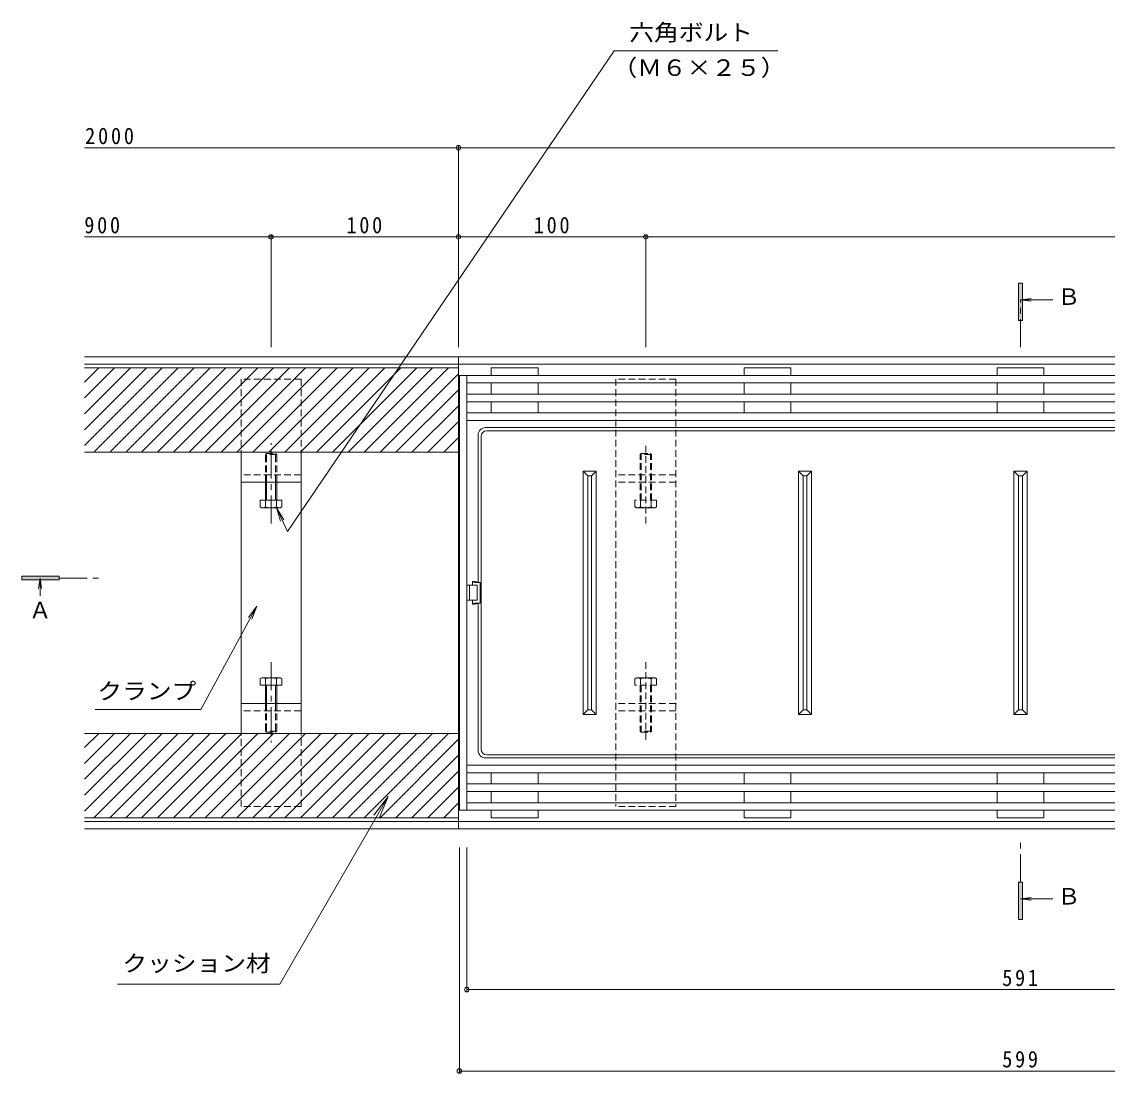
# Model space of a CAD drawing. Units: millimetres at full size, sheet at 1:3. Extents: x -1121 to 1153, y -824 to 816.
# Drawn here: x -1121 to -542, y -48 to 513 of the extents above; entities that cross this region are included whole.
import ezdxf
from ezdxf.enums import TextEntityAlignment as Align

# ---------------------------------------------------------------- set-up
doc = ezdxf.new("R2010")
doc.units = ezdxf.units.MM
doc.header["$LTSCALE"] = 3
doc.header["$PDMODE"] = 32
doc.header["$PDSIZE"] = 2.4
doc.linetypes.add('CHAIN1', pattern=[8, 5, -1, 1, -1])
doc.linetypes.add('DASHED1', pattern=[1.8, 1.2, -0.6])
for name, color, linetype, lineweight in [('4-1', 2, 'Continuous', 9), ('4-2', 3, 'Continuous', 9), ('4-4', 7, 'Continuous', 9), ('4-5', 7, 'Continuous', 9), ('4-8', 3, 'Continuous', 9), ('4-A', 2, 'Continuous', 9)]:
    doc.layers.add(name, color=color, linetype=linetype, lineweight=lineweight)
doc.styles.add('ＭＳ ゴシック', font='')
doc.styles.get('ＭＳ ゴシック').set_extended_font_data('MS Gothic')

msp = doc.modelspace()

# ---------------------------------------------------------------- linework, layer by layer
at = {"layer": '4-1'}
for p, q in [((-888.18, 334.24), (-1087.68, 334.24)), ((-888.18, 330.24), (-1087.68, 330.24)), ((-888.18, 328.24), (-1087.68, 328.24)), ((-1087.68, 286.774), (-1046.214, 328.24)), ((-1087.68, 295.259), (-1054.699, 328.24)), ((-1087.68, 303.744), (-1063.184, 328.24)), ((-1087.68, 312.23), (-1071.67, 328.24)), ((-1087.68, 320.715), (-1080.155, 328.24)), ((-1082.728, 283.24), (-1037.728, 328.24)), ((-1074.243, 283.24), (-1029.243, 328.24)), ((-1065.758, 283.24), (-1020.758, 328.24)), ((-1057.273, 283.24), (-1012.273, 328.24)), ((-1048.787, 283.24), (-1003.787, 328.24)), ((-1040.302, 283.24), (-995.302, 328.24)), ((-1031.817, 283.24), (-986.817, 328.24)), ((-1023.331, 283.24), (-978.331, 328.24)), ((-1014.846, 283.24), (-969.846, 328.24)), ((-1006.361, 283.24), (-961.361, 328.24)), ((-997.876, 283.24), (-952.876, 328.24)), ((-989.39, 283.24), (-944.39, 328.24)), ((-980.905, 283.24), (-935.905, 328.24)), ((-972.42, 283.24), (-927.42, 328.24)), ((-963.934, 283.24), (-918.934, 328.24)), ((-955.449, 283.24), (-910.449, 328.24)), ((-946.964, 283.24), (-901.964, 328.24)), ((-938.479, 283.24), (-893.479, 328.24)), ((-929.993, 283.24), (-888.18, 325.053)), ((-88.68, 330.24), (-888.18, 330.24)), ((-921.508, 283.24), (-888.18, 316.568)), ((-913.023, 283.24), (-888.18, 308.083)), ((-904.537, 283.24), (-888.18, 299.598)), ((-896.052, 283.24), (-888.18, 291.112)), ((-888.18, 283.24), (-1087.68, 283.24)), ((-1087.68, 91.774), (-1046.214, 133.24)), ((-1087.68, 100.259), (-1054.699, 133.24)), ((-1087.68, 108.744), (-1063.184, 133.24)), ((-1087.68, 117.23), (-1071.67, 133.24)), ((-1087.68, 125.715), (-1080.155, 133.24)), ((-888.18, 133.24), (-1087.68, 133.24)), ((-1082.728, 88.24), (-1037.728, 133.24)), ((-1074.243, 88.24), (-1029.243, 133.24)), ((-1065.758, 88.24), (-1020.758, 133.24)), ((-1057.273, 88.24), (-1012.273, 133.24)), ((-1048.787, 88.24), (-1003.787, 133.24)), ((-1040.302, 88.24), (-995.302, 133.24)), ((-1031.817, 88.24), (-986.817, 133.24)), ((-1023.331, 88.24), (-978.331, 133.24)), ((-1014.846, 88.24), (-969.846, 133.24)), ((-1006.361, 88.24), (-961.361, 133.24)), ((-997.876, 88.24), (-952.876, 133.24)), ((-989.39, 88.24), (-944.39, 133.24)), ((-980.905, 88.24), (-935.905, 133.24)), ((-972.42, 88.24), (-927.42, 133.24)), ((-963.934, 88.24), (-918.934, 133.24)), ((-955.449, 88.24), (-910.449, 133.24)), ((-946.964, 88.24), (-901.964, 133.24)), ((-938.479, 88.24), (-893.479, 133.24)), ((-929.993, 88.24), (-888.18, 130.053)), ((-921.508, 88.24), (-888.18, 121.568)), ((-913.023, 88.24), (-888.18, 113.083)), ((-904.537, 88.24), (-888.18, 104.598)), ((-896.052, 88.24), (-888.18, 96.112)), ((-888.18, 88.24), (-1087.68, 88.24)), ((-888.18, 86.24), (-1087.68, 86.24)), ((-888.18, 82.24), (-1087.68, 82.24)), ((-888.18, 86.24), (-88.68, 86.24))]:
    msp.add_line(p, q, dxfattribs=at)
msp.add_lwpolyline([(-88.68, 334.24), (-888.18, 334.24), (-888.18, 82.24), (-88.68, 82.24)], dxfattribs=at)
at = {"layer": '4-2'}
for p, q in [((-870.68, 328.24), (-845.68, 328.24)), ((-870.68, 328.24), (-870.68, 324.24)), ((-845.68, 328.24), (-845.68, 324.24)), ((-735.68, 328.24), (-710.68, 328.24)), ((-735.68, 328.24), (-735.68, 324.24)), ((-710.68, 328.24), (-710.68, 324.24)), ((-600.68, 328.24), (-575.68, 328.24)), ((-600.68, 328.24), (-600.68, 324.24)), ((-575.68, 328.24), (-575.68, 324.24)), ((-887.68, 324.24), (-288.68, 324.24)), ((-887.68, 92.241), (-887.68, 324.24)), ((-883.68, 92.241), (-883.68, 324.24)), ((-883.68, 320.24), (-292.68, 320.24)), ((-870.68, 320.24), (-870.68, 314.24)), ((-845.68, 320.24), (-845.68, 314.24)), ((-735.68, 320.24), (-735.68, 314.24)), ((-710.68, 320.24), (-710.68, 314.24)), ((-600.68, 320.24), (-600.68, 314.24)), ((-575.68, 320.24), (-575.68, 314.24)), ((-883.68, 314.24), (-292.68, 314.24)), ((-883.68, 310.241), (-292.68, 310.241)), ((-870.68, 310.241), (-870.68, 304.24)), ((-845.68, 310.241), (-845.68, 304.24)), ((-735.68, 310.241), (-735.68, 304.24)), ((-710.68, 310.241), (-710.68, 304.24)), ((-600.68, 310.241), (-600.68, 304.24)), ((-575.68, 310.241), (-575.68, 304.24)), ((-883.68, 304.24), (-292.68, 304.24)), ((-883.68, 300.24), (-292.68, 300.24)), ((-873.663, 296.371), (-302.698, 296.371)), ((-877.663, 292.371), (-877.663, 213.907)), ((-876.091, 291.721), (-876.091, 124.76)), ((-873.091, 294.721), (-303.269, 294.721)), ((-821.68, 273.24), (-814.68, 273.24)), ((-821.68, 143.24), (-821.68, 273.24)), ((-821.68, 273.24), (-819.18, 270.74)), ((-814.68, 273.24), (-817.18, 270.74)), ((-814.68, 143.24), (-814.68, 273.24)), ((-706.68, 273.24), (-699.68, 273.24)), ((-706.68, 143.24), (-706.68, 273.24)), ((-706.68, 273.24), (-704.18, 270.74)), ((-699.68, 273.24), (-702.18, 270.74)), ((-699.68, 143.24), (-699.68, 273.24)), ((-591.68, 143.24), (-591.68, 273.24)), ((-591.68, 273.24), (-589.18, 270.74)), ((-591.68, 273.24), (-584.68, 273.24)), ((-584.68, 273.24), (-587.18, 270.74)), ((-584.68, 143.24), (-584.68, 273.24)), ((-819.18, 270.74), (-817.18, 270.74)), ((-819.18, 145.74), (-819.18, 270.74)), ((-817.18, 145.74), (-817.18, 270.74)), ((-704.18, 270.74), (-702.18, 270.74)), ((-704.18, 145.74), (-704.18, 270.74)), ((-702.18, 145.74), (-702.18, 270.74)), ((-589.18, 145.74), (-589.18, 270.74)), ((-589.18, 270.74), (-587.18, 270.74)), ((-587.18, 145.74), (-587.18, 270.74)), ((-883.68, 212.24), (-878.18, 212.24)), ((-882.18, 204.24), (-882.18, 212.24)), ((-880.67, 214.24), (-880.67, 212.24)), ((-878.18, 204.24), (-878.18, 212.24)), ((-876.662, 202.741), (-876.662, 213.74)), ((-883.68, 204.24), (-878.18, 204.24)), ((-880.67, 202.24), (-880.67, 204.24)), ((-877.663, 124.11), (-877.663, 202.574)), ((-821.68, 143.24), (-819.18, 145.74)), ((-819.18, 145.74), (-817.18, 145.74)), ((-814.68, 143.24), (-817.18, 145.74)), ((-706.68, 143.24), (-704.18, 145.74)), ((-704.18, 145.74), (-702.18, 145.74)), ((-699.68, 143.24), (-702.18, 145.74)), ((-591.68, 143.24), (-589.18, 145.74)), ((-589.18, 145.74), (-587.18, 145.74)), ((-584.68, 143.24), (-587.18, 145.74)), ((-821.68, 143.24), (-814.68, 143.24)), ((-706.68, 143.24), (-699.68, 143.24)), ((-591.68, 143.24), (-584.68, 143.24)), ((-873.091, 121.76), (-303.269, 121.76)), ((-883.68, 116.24), (-292.68, 116.24)), ((-873.663, 120.11), (-302.698, 120.11)), ((-883.68, 112.24), (-292.68, 112.24)), ((-870.68, 106.24), (-870.68, 112.24)), ((-845.68, 106.24), (-845.68, 112.24)), ((-735.68, 106.24), (-735.68, 112.24)), ((-710.68, 106.24), (-710.68, 112.24)), ((-600.68, 106.24), (-600.68, 112.24)), ((-575.68, 106.24), (-575.68, 112.24)), ((-883.68, 106.24), (-292.68, 106.24)), ((-883.68, 102.241), (-292.68, 102.241)), ((-870.68, 96.241), (-870.68, 102.241)), ((-845.68, 96.241), (-845.68, 102.241)), ((-735.68, 96.241), (-735.68, 102.241)), ((-710.68, 96.241), (-710.68, 102.241)), ((-600.68, 96.241), (-600.68, 102.241)), ((-575.68, 96.241), (-575.68, 102.241)), ((-883.68, 96.241), (-292.68, 96.241)), ((-887.68, 92.241), (-288.68, 92.241)), ((-870.68, 88.24), (-870.68, 92.241)), ((-870.68, 88.24), (-845.68, 88.24)), ((-845.68, 88.24), (-845.68, 92.241)), ((-735.68, 88.24), (-735.68, 92.241)), ((-735.68, 88.24), (-710.68, 88.24)), ((-710.68, 88.24), (-710.68, 92.241)), ((-600.68, 88.24), (-600.68, 92.241)), ((-600.68, 88.24), (-575.68, 88.24)), ((-575.68, 88.24), (-575.68, 92.241))]:
    msp.add_line(p, q, dxfattribs=at)
for points in [[(-880.67, 214.24), (-879.67, 213.74), (-876.662, 213.74), (-879.67, 214.24)], [(-880.67, 202.24), (-879.67, 202.741), (-876.662, 202.741), (-879.67, 202.24)]]:
    msp.add_lwpolyline(points, close=True, dxfattribs=at)
for centre, radius, start, end in [((-873.663, 292.371), 4, 90, 180), ((-873.091, 291.721), 3, 90, 180), ((-873.663, 124.11), 4, 180, 270), ((-873.091, 124.76), 3, 180, 270)]:
    msp.add_arc(centre, radius, start, end, dxfattribs=at)
at = {"layer": '4-4'}
for p, q in [((-888.18, 446.654), (-888.18, 339.24)), ((-888.18, 445.754), (-1087.68, 445.754)), ((-888.18, 445.754), (-88.68, 445.754)), ((-988.18, 398.158), (-1087.68, 398.158)), ((-988.18, 399.058), (-988.18, 339.24)), ((-888.18, 398.158), (-988.18, 398.158)), ((-888.18, 398.158), (-788.18, 398.158)), ((-788.18, 399.058), (-788.18, 339.24)), ((-788.18, 398.158), (-88.68, 398.158)), ((-887.68, -47.867), (-887.68, 72.352)), ((-883.68, -4.435), (-883.68, 72.352)), ((-883.68, -3.535), (-292.68, -3.535)), ((-887.68, -46.967), (-288.68, -46.967))]:
    msp.add_line(p, q, dxfattribs=at)
for p in [(-888.18, 445.754), (-988.18, 398.158), (-888.18, 398.158), (-788.18, 398.158), (-883.68, -3.535), (-887.68, -46.967)]:
    msp.add_point(p, dxfattribs=at)
at = {"layer": '4-5'}
for p, q in [((-979.478, 240.956), (-804.995, 497.444)), ((-804.995, 497.444), (-717.699, 497.444)), ((-985.284, 253.593), (-981.29, 247.244)), ((-995.789, 201.142), (-1000.188, 195.067)), ((-1082.06, 145.955), (-1025.667, 145.955)), ((-925.736, 99.499), (-983.506, -0.562)), ((-925.736, 99.499), (-933.346, 89.582)), ((-925.736, 99.499), (-930.52, 87.95)), ((-983.506, -0.562), (-1070.111, -0.562))]:
    msp.add_line(p, q, dxfattribs=at)
at = {"layer": '4-5', "color": 4}
for p, q in [((-589.18, 353.519), (-589.18, 373.519)), ((-588.18, 364.548), (-582.575, 365.286)), ((-588.18, 364.548), (-582.575, 363.811)), ((-588.18, 364.548), (-570.965, 364.548)), ((-1121.264, 217.095), (-1121.264, 215.095)), ((-1101.264, 217.095), (-1121.264, 217.095)), ((-1121.264, 215.095), (-1101.264, 215.095)), ((-1111.498, 216.095), (-1112.233, 210.509)), ((-1111.498, 216.095), (-1110.762, 210.509)), ((-1111.498, 216.095), (-1111.498, 206.692)), ((-1101.264, 215.095), (-1101.264, 217.095)), ((-589.18, 33.831), (-589.18, 53.831)), ((-588.18, 44.907), (-582.575, 45.645)), ((-588.18, 44.907), (-582.575, 44.169)), ((-588.18, 44.907), (-570.965, 44.907))]:
    msp.add_line(p, q, dxfattribs=at)
at = {"layer": '4-5', "color": 4, "linetype": 'CHAIN1'}
for p, q in [((-588.18, 339.247), (-588.18, 364.548)), ((-1101.264, 216.095), (-1078.072, 216.095)), ((-588.18, 53.831), (-588.18, 74.966))]:
    msp.add_line(p, q, dxfattribs=at)
at = {"layer": '4-5', "color": 4}
for points in [[(-589.18, 373.519), (-587.18, 373.519), (-587.18, 353.519), (-589.18, 353.519)], [(-589.18, 53.831), (-587.18, 53.831), (-587.18, 33.831), (-589.18, 33.831)]]:
    msp.add_lwpolyline(points, dxfattribs=at)
at = {"layer": '4-5'}
for points in [[(-979.478, 240.956), (-985.284, 253.593), (-983.069, 246.427)], [(-1025.667, 145.955), (-995.789, 201.142), (-998.465, 194.136)]]:
    msp.add_lwpolyline(points, dxfattribs=at)
at = {"layer": '4-5', "color": 4}
for points in [[(-589.18, 373.519), (-589.18, 353.519), (-587.18, 373.519), (-587.18, 353.519)], [(-1101.264, 217.095), (-1101.264, 215.095), (-1121.264, 217.095), (-1121.264, 215.095)], [(-589.18, 53.831), (-589.18, 33.831), (-587.18, 53.831), (-587.18, 33.831)]]:
    msp.add_solid(points, dxfattribs=at)
at = {"layer": '4-8', "linetype": 'DASHED1'}
for p, q in [((-972.18, 322.24), (-1004.18, 322.24)), ((-1004.18, 322.24), (-1004.18, 283.24)), ((-972.18, 322.24), (-972.18, 283.24)), ((-772.18, 322.24), (-804.18, 322.24)), ((-804.18, 322.24), (-804.18, 94.24)), ((-772.18, 322.24), (-772.18, 94.24)), ((-972.18, 271.24), (-1004.18, 271.24)), ((-772.18, 271.24), (-804.18, 271.24)), ((-772.18, 267.24), (-804.18, 267.24)), ((-972.18, 145.24), (-1004.18, 145.24)), ((-772.18, 149.24), (-804.18, 149.24)), ((-772.18, 145.24), (-804.18, 145.24)), ((-972.18, 94.24), (-972.18, 133.24)), ((-772.18, 94.24), (-804.18, 94.24))]:
    msp.add_line(p, q, dxfattribs=at)
at = {"layer": '4-8'}
for p, q in [((-1004.18, 133.24), (-1004.18, 283.24)), ((-972.18, 133.24), (-972.18, 283.24)), ((-972.18, 267.24), (-1004.18, 267.24)), ((-972.18, 149.24), (-1004.18, 149.24))]:
    msp.add_line(p, q, dxfattribs=at)
at = {"layer": '4-8', "linetype": 'DASHED1'}
msp.add_lwpolyline([(-972.18, 94.24), (-1004.18, 94.24), (-1004.18, 133.24)], dxfattribs=at)
at = {"layer": '4-A', "linetype": 'CHAIN1'}
for p, q in [((-988.18, 245.232), (-988.18, 288.126)), ((-988.18, 171.249), (-988.18, 128.355))]:
    msp.add_line(p, q, dxfattribs=at)
at = {"layer": '4-A', "linetype": 'DASHED1'}
for p, q in [((-788.18, 245.232), (-788.18, 288.126)), ((-990.639, 282.593), (-991.18, 282.051)), ((-985.18, 282.051), (-991.18, 282.051)), ((-991.18, 267.24), (-991.18, 282.051)), ((-990.639, 282.593), (-985.722, 282.593)), ((-990.639, 267.24), (-990.639, 282.593)), ((-985.722, 282.593), (-985.18, 282.051)), ((-985.722, 267.24), (-985.722, 282.593)), ((-985.18, 267.24), (-985.18, 282.051)), ((-790.639, 282.593), (-791.18, 282.051)), ((-785.18, 282.051), (-791.18, 282.051)), ((-791.18, 257.593), (-791.18, 282.051)), ((-790.639, 282.593), (-785.722, 282.593)), ((-790.639, 257.593), (-790.639, 282.593)), ((-785.722, 282.593), (-785.18, 282.051)), ((-785.722, 257.593), (-785.722, 282.593)), ((-785.18, 257.593), (-785.18, 282.051)), ((-793.954, 254.039), (-793.954, 257.593)), ((-782.407, 257.593), (-793.954, 257.593)), ((-791.067, 254.039), (-791.067, 257.593)), ((-785.294, 254.039), (-785.294, 257.593)), ((-782.407, 254.039), (-782.407, 257.593)), ((-793.18, 253.593), (-793.954, 254.039)), ((-793.18, 253.593), (-783.18, 253.593)), ((-782.407, 254.039), (-783.18, 253.593)), ((-788.18, 171.249), (-788.18, 128.355)), ((-793.18, 162.888), (-793.954, 162.441)), ((-793.954, 162.441), (-793.954, 158.888)), ((-793.18, 162.888), (-783.18, 162.888)), ((-791.067, 162.441), (-791.067, 158.888)), ((-785.294, 162.441), (-785.294, 158.888)), ((-782.407, 162.441), (-783.18, 162.888)), ((-782.407, 162.441), (-782.407, 158.888)), ((-782.407, 158.888), (-793.954, 158.888)), ((-791.18, 158.888), (-791.18, 134.429)), ((-790.639, 158.888), (-790.639, 133.888)), ((-785.722, 158.888), (-785.722, 133.888)), ((-785.18, 158.888), (-785.18, 134.429)), ((-991.18, 149.24), (-991.18, 134.429)), ((-990.639, 149.24), (-990.639, 133.888)), ((-985.722, 149.24), (-985.722, 133.888)), ((-985.18, 149.24), (-985.18, 134.429)), ((-990.639, 133.888), (-991.18, 134.429)), ((-985.18, 134.429), (-991.18, 134.429)), ((-990.639, 133.888), (-985.722, 133.888)), ((-985.722, 133.888), (-985.18, 134.429)), ((-790.639, 133.888), (-791.18, 134.429)), ((-785.18, 134.429), (-791.18, 134.429)), ((-790.639, 133.888), (-785.722, 133.888)), ((-785.722, 133.888), (-785.18, 134.429))]:
    msp.add_line(p, q, dxfattribs=at)
at = {"layer": '4-A'}
for p, q in [((-991.18, 257.593), (-991.18, 267.24)), ((-990.639, 257.593), (-990.639, 267.24)), ((-985.722, 257.593), (-985.722, 267.24)), ((-985.18, 257.593), (-985.18, 267.24)), ((-993.954, 254.039), (-993.954, 257.593)), ((-982.407, 257.593), (-993.954, 257.593)), ((-991.067, 254.039), (-991.067, 257.593)), ((-985.293, 254.039), (-985.293, 257.593)), ((-982.407, 254.039), (-982.407, 257.593)), ((-993.18, 253.593), (-993.954, 254.039)), ((-993.18, 253.593), (-983.18, 253.593)), ((-982.407, 254.039), (-983.18, 253.593)), ((-993.18, 162.888), (-993.954, 162.441)), ((-993.954, 162.441), (-993.954, 158.888)), ((-993.18, 162.888), (-983.18, 162.888)), ((-991.067, 162.441), (-991.067, 158.888)), ((-985.293, 162.441), (-985.293, 158.888)), ((-982.407, 162.441), (-983.18, 162.888)), ((-982.407, 162.441), (-982.407, 158.888)), ((-982.407, 158.888), (-993.954, 158.888)), ((-991.18, 158.888), (-991.18, 149.24)), ((-990.639, 158.888), (-990.639, 149.24)), ((-985.722, 158.888), (-985.722, 149.24)), ((-985.18, 158.888), (-985.18, 149.24))]:
    msp.add_line(p, q, dxfattribs=at)
for centre, radius, start, end in [((-992.25, 256.99), 3.408, 240, 265.61574), ((-992.6, 256.439), 2.848, 271.80869, 302.57555), ((-988.18, 263.146), 9.553, 252.41203, 270), ((-988.18, 263.146), 9.553, 270, 287.58795), ((-983.76, 256.439), 2.848, 237.42444, 268.1913), ((-984.111, 256.99), 3.408, 274.38425, 299.99998), ((-992.25, 159.49), 3.408, 94.38426, 120), ((-992.6, 160.042), 2.848, 57.42445, 88.19131), ((-988.18, 153.335), 9.553, 90, 107.58797), ((-988.18, 153.335), 9.553, 72.41205, 90), ((-983.76, 160.042), 2.848, 91.8087, 122.57556), ((-984.111, 159.49), 3.408, 60.00002, 85.61575)]:
    msp.add_arc(centre, radius, start, end, dxfattribs=at)
at = {"layer": '4-A', "linetype": 'DASHED1'}
for centre, radius, start, end in [((-792.25, 256.99), 3.408, 240, 265.61574), ((-792.6, 256.439), 2.848, 271.80869, 302.57555), ((-788.18, 263.146), 9.553, 252.41203, 270), ((-788.18, 263.146), 9.553, 270, 287.58795), ((-783.76, 256.439), 2.848, 237.42444, 268.1913), ((-784.111, 256.99), 3.408, 274.38425, 299.99998), ((-792.25, 159.49), 3.408, 94.38426, 120), ((-792.6, 160.042), 2.848, 57.42445, 88.19131), ((-788.18, 153.335), 9.553, 90, 107.58797), ((-788.18, 153.335), 9.553, 72.41205, 90), ((-783.76, 160.042), 2.848, 91.8087, 122.57556), ((-784.111, 159.49), 3.408, 60.00002, 85.61575)]:
    msp.add_arc(centre, radius, start, end, dxfattribs=at)

# ---------------------------------------------------------------- texts
at = {"layer": '4-4', "color": 2, "char_height": 8.798, "attachment_point": 7, "style": 'ＭＳ ゴシック'}
for s, insert in [('\\T1.28;\\W0.9;2000', (-1087.417, 447.554)), ('\\T1.27;\\W0.9;900', (-1087.846, 399.958)), ('\\T1.27;\\W0.9;100', (-947.93, 399.958)), ('\\T1.27;\\W0.9;100', (-847.93, 399.958)), ('\\T1.27;\\W0.9;591', (-597.93, -1.735)), ('\\T1.27;\\W0.9;599', (-597.93, -45.167))]:
    msp.add_mtext(s, dxfattribs=dict(at, insert=insert))
at = {"layer": '4-5', "color": 2, "style": 'ＭＳ ゴシック', "width": 1.1}
for s, p in [('六角ボルト', (-796.988, 500.25)), ('（Ｍ６×２５）', (-805.973, 481.454)), ('クランプ', (-1080.91, 148.761)), ('クッション材', (-1067.546, 3.485))]:
    msp.add_text(s, height=8.798, dxfattribs=at).set_placement(p, align=Align.BOTTOM_LEFT)
at = {"layer": '4-5', "color": 2, "style": 'ＭＳ ゴシック'}
for s, p in [('Ｂ', (-568.345, 359.25)), ('Ａ', (-1117.42, 191.967)), ('Ｂ', (-568.345, 39.258))]:
    msp.add_text(s, height=8.798, dxfattribs=at).set_placement(p, align=Align.BOTTOM_LEFT)

doc.saveas('drawing.dxf')
